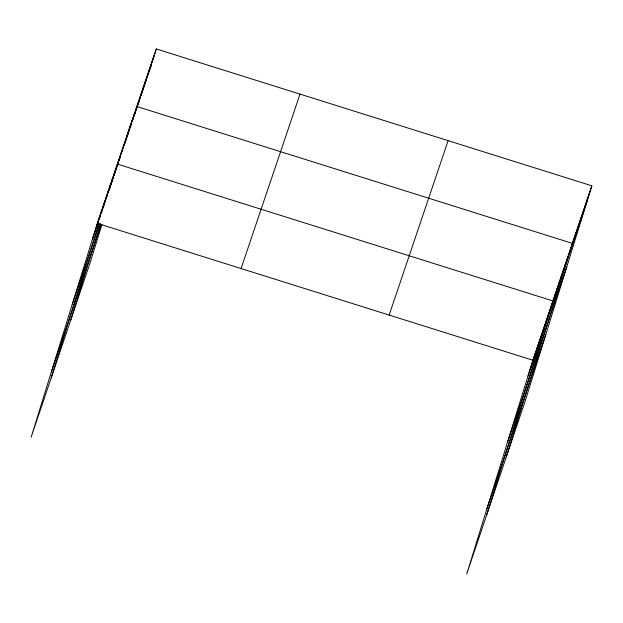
<?xml version="1.0" encoding="UTF-8"?>
<svg xmlns="http://www.w3.org/2000/svg" width="623" height="623" viewBox="0 0 623 623"><rect width="100%" height="100%" fill="white"/><g stroke="black" fill="none" stroke-linecap="round" stroke-linejoin="round"><path stroke-width="0.93" d="M591.85 185.818L532.899 360.242L466.713 574.048L525.664 399.623L591.85 185.818L156.287 48.952L97.336 223.377L31.15 437.182L90.101 262.758L101.97 224.436M94.649 232.659L99.563 216.788M96.877 226.071L101.79 210.2M104.018 203.612L99.104 219.483L100.49 215.363M101.604 212.007L106.245 197.024M108.472 190.436L103.558 206.299L104.944 202.187M106.058 198.83L110.692 183.84M108.558 191.362L112.919 177.251M115.146 170.663L110.24 186.534L112.467 179.946L111.657 182.555M51.195 377.873L98.987 223.486M109.765 188.652L110.575 186.043M112.74 179.066L117.373 164.075L552.944 300.94L486.758 514.738M119.538 157.681L114.624 173.552L116.789 167.151M121.703 151.28L117.062 166.271L118.643 161.668M119.772 158.11L123.86 144.886M121.656 152.596L126.025 138.493M124.094 145.323L128.182 132.099M125.706 140.689L130.347 125.698M132.512 119.305L127.598 135.175L134.669 112.911M70.648 320.315L100.591 223.595M130.3 127.614L131.11 124.997M138.991 100.116L134.077 115.987L136.242 109.593M136.515 108.713L141.156 93.723M143.313 87.329L138.407 103.2L140.564 96.799M145.478 80.935L140.837 95.919L142.418 91.324M147.643 74.534L142.729 90.405L144.886 84.012M145.159 83.132L149.8 68.141M151.965 61.747L147.051 77.618L149.209 71.217M149.489 70.337L154.122 55.354M150.299 68.312L151.101 65.695L149.52 70.306M152.736 60.415L156.287 48.952M530.212 369.525L535.126 353.654M532.439 362.936L537.353 347.066M534.666 356.348L539.58 340.477M536.894 349.76L541.808 333.889M539.121 343.164L544.035 327.301M541.348 336.576L546.262 320.705M543.575 329.988L548.489 314.117M545.803 323.399L550.716 307.528M550.187 310.418L555.101 294.547M552.352 304.016L557.266 288.145M554.509 297.623L559.423 281.752M556.674 291.229L561.588 275.358M558.839 284.836L563.745 268.965M560.996 278.434L565.91 262.563M563.161 272.041L568.075 256.17M565.318 265.647L570.232 249.776M506.211 457.181L572.397 243.383L136.834 106.517L132.193 121.501L133.774 116.906M569.648 252.852L574.554 236.981M571.805 246.459L576.719 230.588M573.97 240.065L578.884 224.194M576.127 233.664L581.041 217.801M578.292 227.27L583.206 211.399M580.449 220.877L585.363 205.006M582.614 214.483L587.528 198.612M584.779 208.082L589.685 192.219M92.422 239.248L97.99 222.777M101.604 212.069L102.997 207.95M106.058 198.893L107.452 194.773M108.566 191.479L109.96 187.359M112.771 179.035L114.321 174.463M118.946 160.757L120.496 156.186M124.507 144.31L125.433 141.569M125.745 140.658L127.287 136.087M136.554 108.682L138.096 104.111M145.198 83.1L146.74 78.529M72.198 304.569L99.345 224.249M51.366 371.861L101.058 224.848M241.07 268.544L300.021 94.12M389.157 315.082L448.116 140.658M527.985 376.113L586.936 201.688M507.761 441.434L566.72 267.01M486.929 508.726L545.888 334.302M97.336 223.377L532.899 360.242"/></g></svg>
